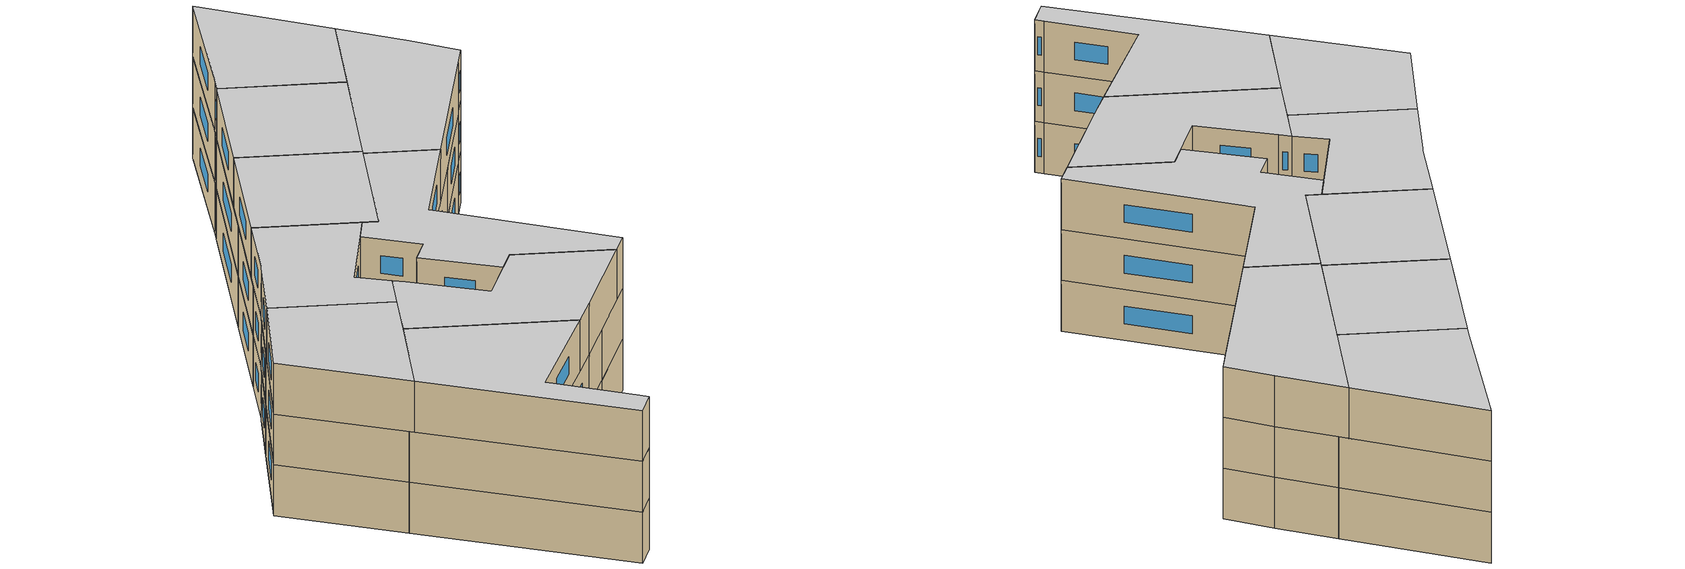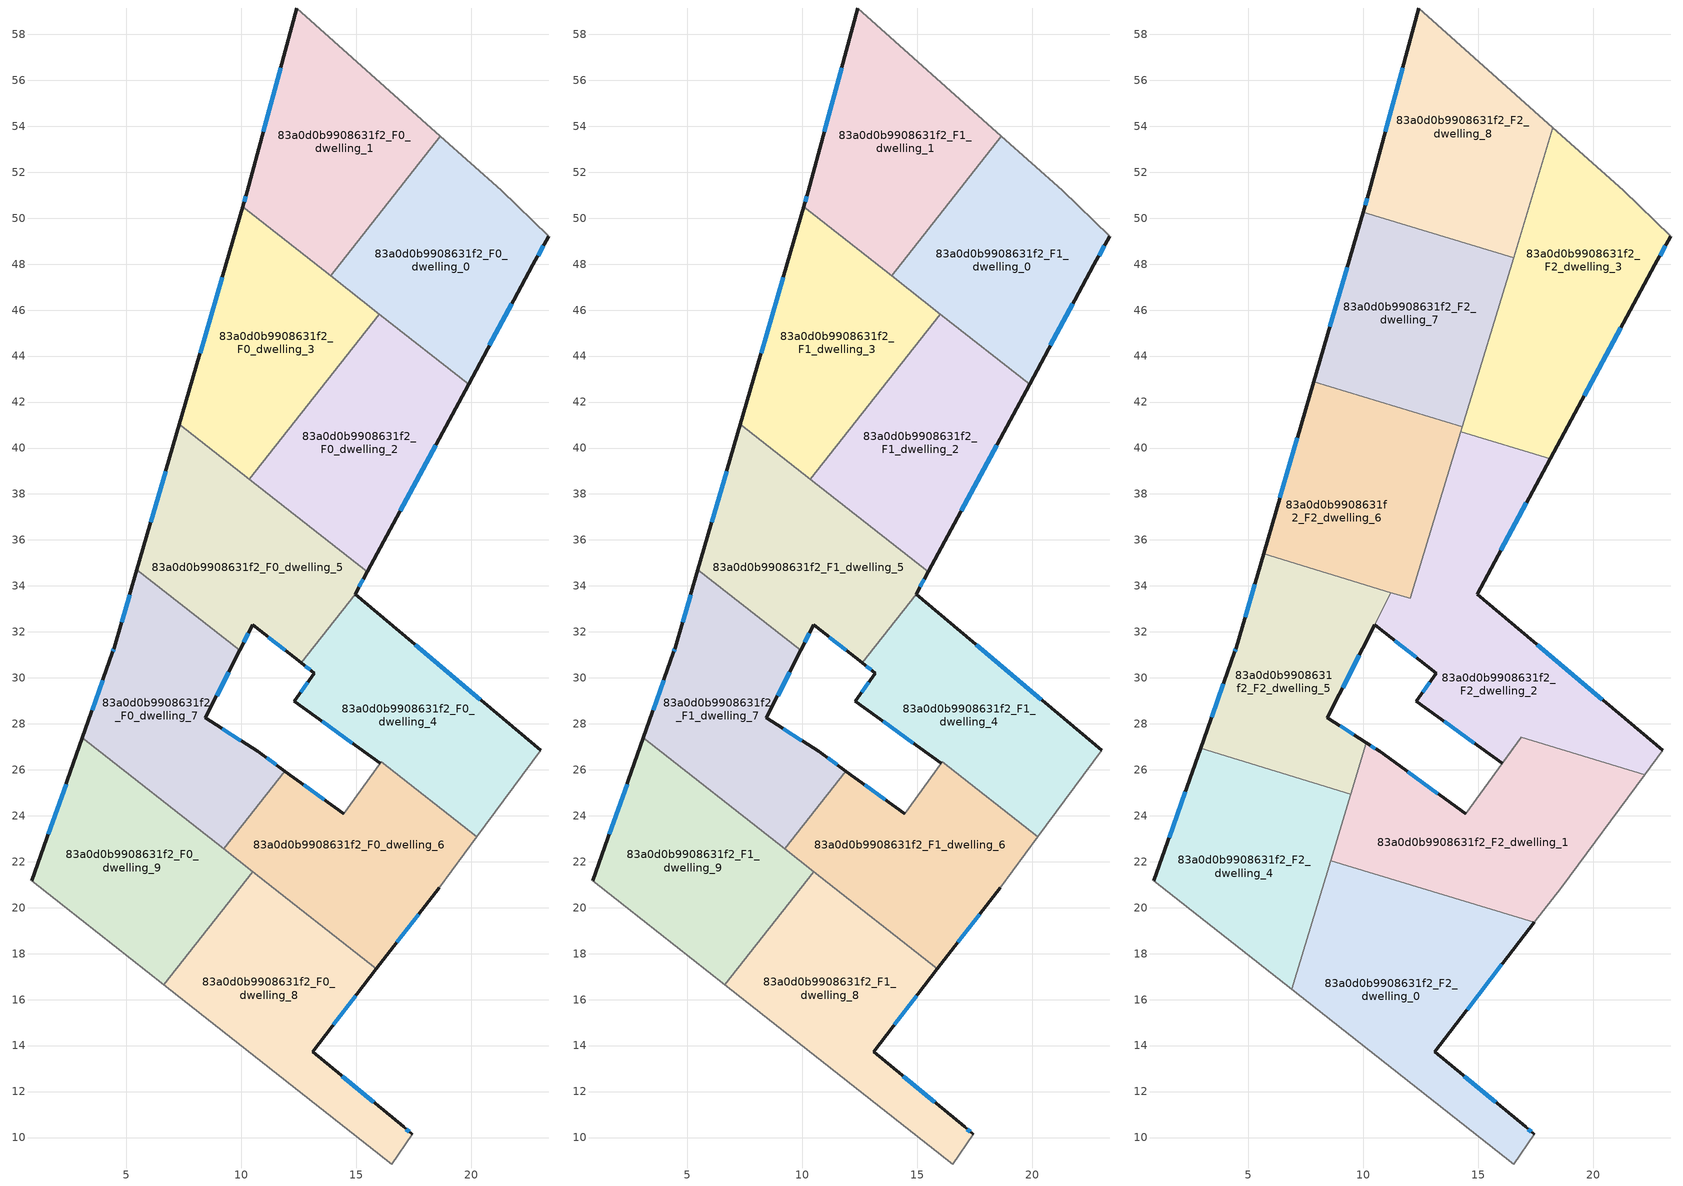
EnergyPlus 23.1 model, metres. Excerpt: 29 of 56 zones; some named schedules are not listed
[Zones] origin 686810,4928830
83a0d0b9908631f2_F0_dwelling_0
 floor ground (EU_floor_Construction): 21.3,51.21 23.37,49.22 22.69,47.97 19.89,42.78 13.89,47.49 18.67,53.56 z0
 wall outside (EU_wall_Construction): 19.89,42.78 22.69,47.97 23.37,49.22 z0:3
 wall to 83a0d0b9908631f2_F0_dwelling_1 (EU_wall_Construction): 18.67,53.56 13.89,47.49 z0:3
 wall adiabatic (EU_wall_Construction): 23.37,49.22 21.3,51.21 18.67,53.56 z0:3
 wall to 83a0d0b9908631f2_F0_dwelling_2 (EU_wall_Construction): 16.01,45.83 19.89,42.78 z0:3
 wall to 83a0d0b9908631f2_F0_dwelling_3 (EU_wall_Construction): 13.89,47.49 16.01,45.83 z0:3
 window (EU_Window_Construction): 22.91,48.37 23.15,48.81 / 20.8,44.47 21.78,46.28 z0.98:2.02
83a0d0b9908631f2_F0_dwelling_1
 floor ground (EU_floor_Construction): 18.67,53.56 13.89,47.49 10.07,50.5 10.26,51.17 12.42,59.14 z0
 wall outside (EU_wall_Construction): 12.42,59.14 10.26,51.17 10.07,50.5 z0:3
 wall adiabatic (EU_wall_Construction): 18.67,53.56 12.42,59.14 z0:3
 wall to 83a0d0b9908631f2_F0_dwelling_3 (EU_wall_Construction): 10.07,50.5 13.89,47.49 z0:3
 window (EU_Window_Construction): 10.2,50.95 10.13,50.72 / 11.72,56.55 10.96,53.76 z0.98:2.02
83a0d0b9908631f2_F0_dwelling_2
 floor ground (EU_floor_Construction): 19.89,42.78 15.47,34.62 10.36,38.64 16.01,45.83 z0
 wall outside (EU_wall_Construction): 15.47,34.62 19.89,42.78 z0:3
 wall to 83a0d0b9908631f2_F0_dwelling_3 (EU_wall_Construction): 16.01,45.83 10.36,38.64 z0:3
 wall to 83a0d0b9908631f2_F0_dwelling_5 (EU_wall_Construction): 10.36,38.64 15.47,34.62 z0:3
 window (EU_Window_Construction): 16.91,37.27 18.45,40.12 z0.98:2.02
83a0d0b9908631f2_F0_dwelling_3
 floor ground (EU_floor_Construction): 16.01,45.83 10.36,38.64 7.31,41.04 10.07,50.5 z0
 wall outside (EU_wall_Construction): 10.07,50.5 7.31,41.04 z0:3
 wall to 83a0d0b9908631f2_F0_dwelling_5 (EU_wall_Construction): 7.31,41.04 10.36,38.64 z0:3
 window (EU_Window_Construction): 9.17,47.42 8.2,44.12 z0.98:2.02
83a0d0b9908631f2_F0_dwelling_4
 floor ground (EU_floor_Construction): 23.03,26.85 20.25,23.08 16.09,26.35 16.04,26.28 12.3,28.99 13.18,30.21 12.6,30.66 14.95,33.65 z0
 wall outside (EU_wall_Construction): 12.6,30.66 13.18,30.21 12.3,28.99 16.04,26.28 / 23.03,26.85 14.95,33.65 z0:3
 wall to 83a0d0b9908631f2_F0_dwelling_5 (EU_wall_Construction): 14.95,33.65 12.6,30.66 z0:3
 wall adiabatic (EU_wall_Construction): 16.09,26.35 20.25,23.08 23.03,26.85 z0:3
 wall to 83a0d0b9908631f2_F0_dwelling_6 (EU_wall_Construction): 16.04,26.28 16.09,26.35 z0:3
 window (EU_Window_Construction): 12.89,29.81 12.59,29.38 / 12.79,30.51 12.99,30.36 / 20.4,29.06 17.58,31.43 / 13.52,28.1 14.82,27.16 z0.98:2.02
83a0d0b9908631f2_F0_dwelling_5
 floor ground (EU_floor_Construction): 15.47,34.62 14.95,33.65 12.6,30.66 10.49,32.3 9.93,31.19 5.46,34.71 7.31,41.04 z0
 wall outside (EU_wall_Construction): 7.31,41.04 5.46,34.71 / 14.95,33.65 15.47,34.62 / 9.93,31.19 10.49,32.3 12.6,30.66 z0:3
 wall to 83a0d0b9908631f2_F0_dwelling_7 (EU_wall_Construction): 5.46,34.71 9.93,31.19 z0:3
 window (EU_Window_Construction): 6.71,38.98 6.06,36.77 / 15.12,33.96 15.3,34.3 / 11.18,31.77 11.92,31.19 / 10.11,31.55 10.31,31.94 z0.98:2.02
83a0d0b9908631f2_F0_dwelling_6
 floor ground (EU_floor_Construction): 20.25,23.08 18.62,20.88 15.88,17.33 9.23,22.56 11.89,25.94 14.45,24.09 16.04,26.28 16.09,26.35 z0
 wall outside (EU_wall_Construction): 15.88,17.33 18.62,20.88 / 14.45,24.09 11.89,25.94 z0:3
 wall adiabatic (EU_wall_Construction): 18.62,20.88 20.25,23.08 16.09,26.34 / 16.04,26.28 14.45,24.09 z0:3
 wall to 83a0d0b9908631f2_F0_dwelling_7 (EU_wall_Construction): 11.89,25.94 9.23,22.56 z0:3
 wall to 83a0d0b9908631f2_F0_dwelling_8 (EU_wall_Construction): 10.5,21.57 15.88,17.33 z0:3
 wall to 83a0d0b9908631f2_F0_dwelling_9 (EU_wall_Construction): 9.23,22.56 10.5,21.57 z0:3
 window (EU_Window_Construction): 16.77,18.49 17.73,19.72 / 13.62,24.69 12.73,25.34 z0.98:2.02
83a0d0b9908631f2_F0_dwelling_7
 floor ground (EU_floor_Construction): 9.93,31.19 8.44,28.26 10.72,26.8 11.89,25.94 9.23,22.56 3.09,27.39 4.39,31.09 4.47,31.32 5.46,34.71 z0
 wall outside (EU_wall_Construction): 5.46,34.71 4.47,31.32 4.39,31.09 3.09,27.39 / 11.89,25.94 10.72,26.8 8.44,28.26 9.93,31.19 z0:3
 wall to 83a0d0b9908631f2_F0_dwelling_9 (EU_wall_Construction): 3.09,27.39 9.23,22.56 z0:3
 window (EU_Window_Construction): 5.14,33.61 4.79,32.42 / 8.92,29.21 9.44,30.24 / 9.98,27.27 9.18,27.78 / 11.51,26.22 11.1,26.52 / 3.97,29.89 3.51,28.6 / 4.44,31.24 4.42,31.16 z0.98:2.02
83a0d0b9908631f2_F0_dwelling_8
 floor ground (EU_floor_Construction): 15.88,17.33 13.1,13.74 17.06,10.46 17.44,10.14 16.55,8.85 6.63,16.65 10.5,21.57 z0
 wall outside (EU_wall_Construction): 17.44,10.14 17.06,10.46 13.1,13.74 15.88,17.33 z0:3
 wall adiabatic (EU_wall_Construction): 6.63,16.65 16.55,8.85 17.44,10.14 z0:3
 wall to 83a0d0b9908631f2_F0_dwelling_9 (EU_wall_Construction): 10.5,21.57 6.63,16.65 z0:3
 window (EU_Window_Construction): 14,14.91 14.98,16.16 / 15.77,11.52 14.39,12.67 / 17.32,10.24 17.18,10.35 z0.98:2.02
83a0d0b9908631f2_F0_dwelling_9
 floor ground (EU_floor_Construction): 10.5,21.57 6.63,16.65 0.89,21.17 3.09,27.39 z0
 wall outside (EU_wall_Construction): 3.09,27.39 0.89,21.17 z0:3
 wall adiabatic (EU_wall_Construction): 0.89,21.17 6.63,16.65 z0:3
 window (EU_Window_Construction): 2.37,25.37 1.6,23.19 z0.98:2.02
83a0d0b9908631f2_F1_dwelling_0
 floor to 83a0d0b9908631f2_F0_dwelling_0 (EU_floor_Construction): 21.3,51.21 23.37,49.22 22.69,47.97 19.89,42.78 13.89,47.49 18.67,53.56 z3
 wall outside (EU_wall_Construction): 19.89,42.78 22.69,47.97 23.37,49.22 z3:6
 wall to 83a0d0b9908631f2_F1_dwelling_1 (EU_wall_Construction): 18.67,53.56 13.89,47.49 z3:6
 wall adiabatic (EU_wall_Construction): 23.37,49.22 21.3,51.21 18.67,53.56 z3:6
 wall to 83a0d0b9908631f2_F1_dwelling_2 (EU_wall_Construction): 16.01,45.83 19.89,42.78 z3:6
 wall to 83a0d0b9908631f2_F1_dwelling_3 (EU_wall_Construction): 13.89,47.49 16.01,45.83 z3:6
 window (EU_Window_Construction): 22.91,48.37 23.15,48.81 / 20.8,44.47 21.78,46.28 z3.98:5.02
83a0d0b9908631f2_F1_dwelling_1
 floor to 83a0d0b9908631f2_F0_dwelling_1 (EU_floor_Construction): 18.67,53.56 13.89,47.49 10.07,50.5 10.26,51.17 12.42,59.14 z3
 wall outside (EU_wall_Construction): 12.42,59.14 10.26,51.17 10.07,50.5 z3:6
 wall adiabatic (EU_wall_Construction): 18.67,53.56 12.42,59.14 z3:6
 wall to 83a0d0b9908631f2_F1_dwelling_3 (EU_wall_Construction): 10.07,50.5 13.89,47.49 z3:6
 window (EU_Window_Construction): 10.2,50.95 10.13,50.72 / 11.72,56.55 10.96,53.76 z3.98:5.02
83a0d0b9908631f2_F1_dwelling_2
 floor to 83a0d0b9908631f2_F0_dwelling_2 (EU_floor_Construction): 19.89,42.78 15.47,34.62 10.36,38.64 16.01,45.83 z3
 wall outside (EU_wall_Construction): 15.47,34.62 19.89,42.78 z3:6
 wall to 83a0d0b9908631f2_F1_dwelling_3 (EU_wall_Construction): 16.01,45.83 10.36,38.64 z3:6
 wall to 83a0d0b9908631f2_F1_dwelling_5 (EU_wall_Construction): 10.36,38.64 15.47,34.62 z3:6
 window (EU_Window_Construction): 16.91,37.27 18.45,40.12 z3.98:5.02
83a0d0b9908631f2_F1_dwelling_3
 floor to 83a0d0b9908631f2_F0_dwelling_3 (EU_floor_Construction): 16.01,45.83 10.36,38.64 7.31,41.04 10.07,50.5 z3
 wall outside (EU_wall_Construction): 10.07,50.5 7.31,41.04 z3:6
 wall to 83a0d0b9908631f2_F1_dwelling_5 (EU_wall_Construction): 7.31,41.04 10.36,38.64 z3:6
 window (EU_Window_Construction): 9.17,47.42 8.2,44.12 z3.98:5.02
83a0d0b9908631f2_F1_dwelling_4
 floor to 83a0d0b9908631f2_F0_dwelling_4 (EU_floor_Construction): 23.03,26.85 20.25,23.08 16.09,26.35 16.04,26.28 12.3,28.99 13.18,30.21 12.6,30.66 14.95,33.65 z3
 wall outside (EU_wall_Construction): 12.6,30.66 13.18,30.21 12.3,28.99 16.04,26.28 / 23.03,26.85 14.95,33.65 z3:6
 wall to 83a0d0b9908631f2_F1_dwelling_5 (EU_wall_Construction): 14.95,33.65 12.6,30.66 z3:6
 wall adiabatic (EU_wall_Construction): 16.09,26.35 20.25,23.08 23.03,26.85 z3:6
 wall to 83a0d0b9908631f2_F1_dwelling_6 (EU_wall_Construction): 16.04,26.28 16.09,26.35 z3:6
 window (EU_Window_Construction): 12.89,29.81 12.59,29.38 / 12.79,30.51 12.99,30.36 / 20.4,29.06 17.58,31.43 / 13.52,28.1 14.82,27.16 z3.98:5.02
83a0d0b9908631f2_F1_dwelling_5
 floor to 83a0d0b9908631f2_F0_dwelling_5 (EU_floor_Construction): 15.47,34.62 14.95,33.65 12.6,30.66 10.49,32.3 9.93,31.19 5.46,34.71 7.31,41.04 z3
 wall outside (EU_wall_Construction): 7.31,41.04 5.46,34.71 / 14.95,33.65 15.47,34.62 / 9.93,31.19 10.49,32.3 12.6,30.66 z3:6
 wall to 83a0d0b9908631f2_F1_dwelling_7 (EU_wall_Construction): 5.46,34.71 9.93,31.19 z3:6
 window (EU_Window_Construction): 6.71,38.98 6.06,36.77 / 15.12,33.96 15.3,34.3 / 11.18,31.77 11.92,31.19 / 10.11,31.55 10.31,31.94 z3.98:5.02
83a0d0b9908631f2_F1_dwelling_6
 floor to 83a0d0b9908631f2_F0_dwelling_6 (EU_floor_Construction): 20.25,23.08 18.62,20.88 15.88,17.33 9.23,22.56 11.89,25.94 14.45,24.09 16.04,26.28 16.09,26.34 z3
 wall outside (EU_wall_Construction): 15.88,17.33 18.62,20.88 / 14.45,24.09 11.89,25.94 z3:6
 wall adiabatic (EU_wall_Construction): 18.62,20.88 20.25,23.08 16.09,26.34 / 16.04,26.28 14.45,24.09 z3:6
 wall to 83a0d0b9908631f2_F1_dwelling_7 (EU_wall_Construction): 11.89,25.94 9.23,22.56 z3:6
 wall to 83a0d0b9908631f2_F1_dwelling_8 (EU_wall_Construction): 10.5,21.57 15.88,17.33 z3:6
 wall to 83a0d0b9908631f2_F1_dwelling_9 (EU_wall_Construction): 9.23,22.56 10.5,21.57 z3:6
 window (EU_Window_Construction): 16.77,18.49 17.73,19.72 / 13.62,24.69 12.73,25.34 z3.98:5.02
83a0d0b9908631f2_F1_dwelling_7
 floor to 83a0d0b9908631f2_F0_dwelling_7 (EU_floor_Construction): 9.93,31.19 8.44,28.26 10.72,26.8 11.89,25.94 9.23,22.56 3.09,27.39 4.39,31.09 4.47,31.32 5.46,34.71 z3
 wall outside (EU_wall_Construction): 5.46,34.71 4.47,31.32 4.39,31.09 3.09,27.39 / 11.89,25.94 10.72,26.8 8.44,28.26 9.93,31.19 z3:6
 wall to 83a0d0b9908631f2_F1_dwelling_9 (EU_wall_Construction): 3.09,27.39 9.23,22.56 z3:6
 window (EU_Window_Construction): 5.14,33.61 4.79,32.42 / 8.92,29.21 9.44,30.24 / 9.98,27.27 9.18,27.78 / 11.51,26.22 11.1,26.52 / 3.97,29.89 3.51,28.6 / 4.44,31.24 4.42,31.16 z3.98:5.02
 ceiling adiabatic (EU_roof_Construction): 8.83,22.88 9.45,24.94 4.16,26.55 z6
83a0d0b9908631f2_F1_dwelling_8
 floor to 83a0d0b9908631f2_F0_dwelling_8 (EU_floor_Construction): 15.88,17.33 13.1,13.74 17.06,10.46 17.44,10.14 16.55,8.85 6.63,16.65 10.5,21.57 z3
 wall outside (EU_wall_Construction): 17.44,10.14 17.06,10.46 13.1,13.74 15.88,17.33 z3:6
 wall adiabatic (EU_wall_Construction): 6.63,16.65 16.55,8.85 17.44,10.14 z3:6
 wall to 83a0d0b9908631f2_F1_dwelling_9 (EU_wall_Construction): 10.5,21.57 6.63,16.65 z3:6
 window (EU_Window_Construction): 14,14.91 14.98,16.16 / 15.77,11.52 14.39,12.67 / 17.32,10.24 17.18,10.35 z3.98:5.02
83a0d0b9908631f2_F1_dwelling_9
 floor to 83a0d0b9908631f2_F0_dwelling_9 (EU_floor_Construction): 10.5,21.57 6.63,16.65 0.89,21.17 3.09,27.39 z3
 wall outside (EU_wall_Construction): 3.09,27.39 0.89,21.17 z3:6
 wall adiabatic (EU_wall_Construction): 0.89,21.17 6.63,16.65 z3:6
 window (EU_Window_Construction): 2.37,25.37 1.6,23.19 z3.98:5.02
83a0d0b9908631f2_F2_dwelling_0
 floor to 83a0d0b9908631f2_F1_dwelling_8 (EU_floor_Construction): 15.88,17.33 13.1,13.74 17.06,10.46 17.44,10.14 16.55,8.85 6.88,16.46 7.13,17.29 10.43,21.48 10.71,21.4 z6
 floor to 83a0d0b9908631f2_F1_dwelling_6 (EU_floor_Construction): 17.44,19.36 15.88,17.33 10.71,21.4 z6
 floor to 83a0d0b9908631f2_F1_dwelling_9 (EU_floor_Construction): 10.43,21.48 7.13,17.29 8.58,22.05 z6
 wall outside (EU_wall_Construction): 17.44,10.14 17.06,10.46 13.1,13.74 17.44,19.36 z6:9
 wall adiabatic (EU_wall_Construction): 6.88,16.46 16.55,8.85 17.44,10.14 z6:9
 wall to 83a0d0b9908631f2_F2_dwelling_1 (EU_wall_Construction): 17.44,19.36 8.57,22.05 z6:9
 wall to 83a0d0b9908631f2_F2_dwelling_4 (EU_wall_Construction): 8.57,22.05 6.88,16.46 z6:9
 window (EU_Window_Construction): 14.51,15.56 16.03,17.53 / 15.77,11.52 14.39,12.67 / 17.32,10.24 17.18,10.35 z6.98:8.02
 ceiling to 83a0d0b9908631f2_F3_dwelling_0 (EU_floor_Construction): 16.55,8.85 17.44,10.14 17.06,10.46 13.1,13.74 17.44,19.36 8.57,22.05 6.88,16.46 z9
83a0d0b9908631f2_F2_dwelling_1
 floor to 83a0d0b9908631f2_F1_dwelling_6 (EU_floor_Construction): 20.25,23.08 18.62,20.88 17.44,19.36 10.71,21.4 9.23,22.56 11.89,25.94 14.45,24.09 16.04,26.28 16.09,26.34 z6
 floor to 83a0d0b9908631f2_F1_dwelling_8 (EU_floor_Construction): 10.71,21.4 10.43,21.48 10.5,21.57 z6
 floor to 83a0d0b9908631f2_F1_dwelling_4 (EU_floor_Construction): 22.24,25.78 20.25,23.08 16.09,26.35 16.86,27.41 z6
 floor to 83a0d0b9908631f2_F1_dwelling_7 (EU_floor_Construction): 11.89,25.94 9.23,22.56 8.83,22.88 10.13,27.17 10.72,26.8 z6
 floor to 83a0d0b9908631f2_F1_dwelling_9 (EU_floor_Construction): 10.5,21.57 10.43,21.48 8.58,22.05 8.83,22.88 z6
 wall outside (EU_wall_Construction): 14.45,24.09 10.72,26.8 10.13,27.17 z6:9
 wall adiabatic (EU_wall_Construction): 16.86,27.41 14.45,24.09 / 17.44,19.36 18.62,20.88 22.24,25.78 16.87,27.41 z6:9
 wall to 83a0d0b9908631f2_F2_dwelling_5 (EU_wall_Construction): 10.13,27.17 9.45,24.94 z6:9
 wall to 83a0d0b9908631f2_F2_dwelling_4 (EU_wall_Construction): 9.45,24.94 8.58,22.05 z6:9
 window (EU_Window_Construction): 13.24,24.97 11.93,25.91 / 10.53,26.92 10.32,27.05 z6.98:8.02
 ceiling to 83a0d0b9908631f2_F3_dwelling_1 (EU_floor_Construction): 18.62,20.88 22.24,25.78 16.87,27.41 14.45,24.09 10.72,26.8 10.13,27.17 8.57,22.05 17.44,19.36 z9
83a0d0b9908631f2_F2_dwelling_2
 floor to 83a0d0b9908631f2_F1_dwelling_2 (EU_floor_Construction): 18.13,39.53 15.47,34.62 12.99,36.57 14.24,40.71 z6
 floor to 83a0d0b9908631f2_F1_dwelling_4 (EU_floor_Construction): 23.03,26.85 22.24,25.78 16.86,27.41 16.04,26.28 12.3,28.99 13.18,30.21 12.6,30.66 14.95,33.65 z6
 floor to 83a0d0b9908631f2_F1_dwelling_5 (EU_floor_Construction): 15.47,34.62 14.95,33.65 12.6,30.66 10.49,32.3 11.2,33.71 12.04,33.46 12.99,36.57 z6
 wall outside (EU_wall_Construction): 23.03,26.85 14.95,33.65 18.13,39.53 / 10.49,32.3 13.18,30.21 12.3,28.99 16.04,26.28 z6:9
 wall to 83a0d0b9908631f2_F2_dwelling_3 (EU_wall_Construction): 18.13,39.53 14.24,40.71 z6:9
 wall adiabatic (EU_wall_Construction): 16.04,26.28 16.86,27.41 22.24,25.78 23.03,26.85 z6:9
 wall to 83a0d0b9908631f2_F2_dwelling_6 (EU_wall_Construction): 14.24,40.71 12.04,33.46 11.2,33.71 z6:9
 wall to 83a0d0b9908631f2_F2_dwelling_5 (EU_wall_Construction): 11.2,33.71 10.49,32.3 z6:9
 window (EU_Window_Construction): 15.98,35.56 17.1,37.62 / 20.4,29.06 17.58,31.43 / 13.52,28.1 14.82,27.16 / 12.89,29.81 12.59,29.38 / 11.37,31.62 12.31,30.89 z6.98:8.02
 ceiling to 83a0d0b9908631f2_F3_dwelling_2 (EU_floor_Construction): 22.24,25.78 23.03,26.85 14.95,33.65 18.13,39.53 14.24,40.71 12.04,33.46 11.2,33.71 10.49,32.3 13.18,30.21 12.3,28.99 16.04,26.28 16.86,27.41 z9
83a0d0b9908631f2_F2_dwelling_3
 floor to 83a0d0b9908631f2_F1_dwelling_0 (EU_floor_Construction): 21.3,51.21 23.37,49.22 22.69,47.97 19.89,42.78 15.84,45.96 17.81,52.47 18.67,53.56 z6
 floor to 83a0d0b9908631f2_F1_dwelling_2 (EU_floor_Construction): 19.89,42.78 18.13,39.53 14.24,40.71 15.66,45.38 16.01,45.83 z6
 floor to 83a0d0b9908631f2_F1_dwelling_1 (EU_floor_Construction): 18.67,53.56 17.81,52.47 18.25,53.93 z6
 floor to 83a0d0b9908631f2_F1_dwelling_3 (EU_floor_Construction): 16.01,45.83 15.66,45.38 15.84,45.96 z6
 wall outside (EU_wall_Construction): 18.13,39.53 22.69,47.97 23.37,49.22 z6:9
 wall adiabatic (EU_wall_Construction): 23.37,49.22 21.3,51.21 18.25,53.93 z6:9
 wall to 83a0d0b9908631f2_F2_dwelling_7 (EU_wall_Construction): 16.54,48.28 14.3,40.92 z6:9
 wall to 83a0d0b9908631f2_F2_dwelling_8 (EU_wall_Construction): 18.25,53.93 16.54,48.28 z6:9
 wall to 83a0d0b9908631f2_F2_dwelling_6 (EU_wall_Construction): 14.3,40.91 14.24,40.71 z6:9
 window (EU_Window_Construction): 22.91,48.37 23.15,48.81 / 19.61,42.27 21.21,45.22 z6.98:8.02
 ceiling to 83a0d0b9908631f2_F3_dwelling_3 (EU_floor_Construction): 18.13,39.53 22.69,47.97 23.37,49.22 21.3,51.21 18.25,53.93 14.24,40.71 z9
83a0d0b9908631f2_F2_dwelling_4
 floor to 83a0d0b9908631f2_F1_dwelling_9 (EU_floor_Construction): 8.83,22.88 7.13,17.29 6.63,16.65 0.89,21.17 2.92,26.93 4.16,26.55 z6
 floor to 83a0d0b9908631f2_F1_dwelling_8 (EU_floor_Construction): 7.13,17.29 6.88,16.46 6.63,16.65 z6
 floor adiabatic (EU_floor_Construction): 9.45,24.94 8.83,22.88 4.16,26.55 z6
 wall outside (EU_wall_Construction): 2.92,26.93 0.89,21.17 z6:9
 wall adiabatic (EU_wall_Construction): 0.89,21.17 6.88,16.46 z6:9
 wall to 83a0d0b9908631f2_F2_dwelling_5 (EU_wall_Construction): 9.45,24.94 2.92,26.93 z6:9
 window (EU_Window_Construction): 2.26,25.05 1.55,23.04 z6.98:8.02
 ceiling to 83a0d0b9908631f2_F3_dwelling_4 (EU_floor_Construction): 6.88,16.46 9.45,24.94 2.92,26.93 0.89,21.17 z9
83a0d0b9908631f2_F2_dwelling_5
 floor to 83a0d0b9908631f2_F1_dwelling_7 (EU_floor_Construction): 9.93,31.19 8.44,28.26 10.13,27.17 9.45,24.94 4.16,26.55 3.09,27.39 4.39,31.09 4.47,31.32 5.46,34.71 z6
 floor to 83a0d0b9908631f2_F1_dwelling_5 (EU_floor_Construction): 11.2,33.71 10.49,32.3 9.93,31.19 5.46,34.71 5.66,35.39 z6
 floor to 83a0d0b9908631f2_F1_dwelling_9 (EU_floor_Construction): 4.16,26.55 2.92,26.93 3.09,27.39 z6
 wall outside (EU_wall_Construction): 10.13,27.17 8.44,28.26 10.49,32.3 / 5.66,35.39 4.47,31.32 4.39,31.09 2.92,26.93 z6:9
 wall to 83a0d0b9908631f2_F2_dwelling_6 (EU_wall_Construction): 11.2,33.71 5.66,35.39 z6:9
 window (EU_Window_Construction): 9.11,29.57 9.82,30.99 / 9.58,27.53 8.99,27.91 / 3.91,29.73 3.4,28.28 / 4.44,31.24 4.42,31.16 / 5.27,34.07 4.86,32.64 z6.98:8.02
 ceiling to 83a0d0b9908631f2_F3_dwelling_5 (EU_floor_Construction): 9.45,24.94 10.13,27.17 8.44,28.26 10.49,32.3 11.2,33.71 5.66,35.39 4.47,31.32 4.39,31.09 2.92,26.93 z9
83a0d0b9908631f2_F2_dwelling_6
 floor to 83a0d0b9908631f2_F1_dwelling_5 (EU_floor_Construction): 12.99,36.57 12.04,33.46 5.66,35.39 7.31,41.04 z6
 floor to 83a0d0b9908631f2_F1_dwelling_3 (EU_floor_Construction): 12.56,41.44 10.36,38.64 7.31,41.04 7.84,42.88 z6
 floor to 83a0d0b9908631f2_F1_dwelling_2 (EU_floor_Construction): 14.3,40.92 12.99,36.57 10.36,38.64 12.56,41.44 z6
 wall outside (EU_wall_Construction): 7.84,42.88 5.66,35.39 z6:9
 wall to 83a0d0b9908631f2_F2_dwelling_7 (EU_wall_Construction): 14.3,40.92 7.84,42.88 z6:9
 window (EU_Window_Construction): 7.13,40.44 6.37,37.83 z6.98:8.02
 ceiling to 83a0d0b9908631f2_F3_dwelling_6 (EU_floor_Construction): 12.04,33.46 14.3,40.92 7.84,42.88 5.66,35.39 z9
83a0d0b9908631f2_F2_dwelling_7
 floor to 83a0d0b9908631f2_F1_dwelling_3 (EU_floor_Construction): 15.84,45.96 15.66,45.38 12.56,41.44 7.84,42.88 10,50.27 10.59,50.09 z6
 floor to 83a0d0b9908631f2_F1_dwelling_0 (EU_floor_Construction): 16.54,48.28 15.84,45.96 13.89,47.49 14.91,48.78 z6
 floor to 83a0d0b9908631f2_F1_dwelling_1 (EU_floor_Construction): 14.91,48.78 13.89,47.49 10.59,50.09 z6
 floor to 83a0d0b9908631f2_F1_dwelling_2 (EU_floor_Construction): 15.66,45.38 14.3,40.92 12.56,41.44 z6
 wall outside (EU_wall_Construction): 10,50.27 7.84,42.88 z6:9
 wall to 83a0d0b9908631f2_F2_dwelling_8 (EU_wall_Construction): 16.54,48.28 10,50.27 z6:9
 window (EU_Window_Construction): 9.3,47.86 8.54,45.28 z6.98:8.02
 ceiling to 83a0d0b9908631f2_F3_dwelling_7 (EU_floor_Construction): 14.3,40.92 16.54,48.28 10,50.27 7.84,42.88 z9
83a0d0b9908631f2_F2_dwelling_8
 floor to 83a0d0b9908631f2_F1_dwelling_1 (EU_floor_Construction): 18.25,53.93 17.81,52.47 14.91,48.78 10.59,50.09 10.07,50.5 10.26,51.17 12.42,59.14 z6
 floor to 83a0d0b9908631f2_F1_dwelling_0 (EU_floor_Construction): 17.81,52.47 16.54,48.28 14.91,48.78 z6
 floor to 83a0d0b9908631f2_F1_dwelling_3 (EU_floor_Construction): 10.59,50.09 10,50.27 10.07,50.5 z6
 wall outside (EU_wall_Construction): 12.42,59.14 10.26,51.17 10,50.27 z6:9
 wall adiabatic (EU_wall_Construction): 18.25,53.93 12.42,59.14 z6:9
 window (EU_Window_Construction): 10.17,50.87 10.08,50.56 / 11.72,56.55 10.96,53.76 z6.98:8.02
 ceiling to 83a0d0b9908631f2_F3_dwelling_8 (EU_floor_Construction): 16.54,48.28 18.25,53.93 12.42,59.14 10.26,51.17 10,50.27 z9
[Building]
EU S2 Campaign: North Axis=0; Terrain=City; Solar Distribution=FullExterior
[Site:Location]
Bologna: Latitude=44.5; Longitude=11.25; Time Zone=1; Elevation=37
[SizingPeriod:WeatherFileDays]
AnnualSizingPeriod: Begin Month=1; Begin Day of Month=1; End Month=12; End Day of Month=31; Day of Week for Start Day=Monday; Use Weather File Daylight Saving Period=No; Use Weather File Rain and Snow Indicators=No
[MATERIAL]
EU_InternalMass_Material: Roughness=MediumRough; Thickness=0.1; Conductivity=1; Density=1800; Specific Heat=900; Thermal Absorptance=0.9; Solar Absorptance=0.7; Visible Absorptance=0.7
[MATERIAL:NOMASS] Roughness=MediumRough; Thermal Absorptance=0.9; Solar Absorptance=0.7; Visible Absorptance=0.7
Name | Thermal Resistance
EU_wall_NoMass | 0.905828
EU_roof_NoMass | 0.37593
EU_floor_NoMass | 0.67114
[WINDOWMATERIAL:SIMPLEGLAZINGSYSTEM]
EU_Window_SimpleGlazing: UFactor=4.52486; Solar Heat Gain Coefficient=0.85; Visible Transmittance=0.85
[CONSTRUCTION]
EU_wall_Construction: EU_wall_NoMass
EU_roof_Construction: EU_roof_NoMass
EU_floor_Construction: EU_floor_NoMass
EU_Window_Construction: EU_Window_SimpleGlazing
EU_InternalMass_Construction: EU_InternalMass_Material
[ZONE] Type=1; Multiplier=1; Ceiling Height=autocalculate; Floor Area=autocalculate; Part of Total Floor Area=Yes
Name | Volume
83a0d0b9908631f2_F0_dwelling_0; 83a0d0b9908631f2_F1_dwelling_0 | 156.935
83a0d0b9908631f2_F2_dwelling_0 | 196.176
83a0d0b9908631f2_F0_dwelling_1; 83a0d0b9908631f2_F1_dwelling_1 | 156.94
83a0d0b9908631f2_F2_dwelling_1 | 187.572
83a0d0b9908631f2_F0_dwelling_2; 83a0d0b9908631f2_F1_dwelling_2 | 156.956
83a0d0b9908631f2_F2_dwelling_2 | 210.181
83a0d0b9908631f2_F0_dwelling_3; 83a0d0b9908631f2_F1_dwelling_3 | 156.921
83a0d0b9908631f2_F2_dwelling_3 | 196.166
83a0d0b9908631f2_F0_dwelling_4; 83a0d0b9908631f2_F1_dwelling_4 | 154.452
83a0d0b9908631f2_F2_dwelling_4 | 156.938
83a0d0b9908631f2_F0_dwelling_5; 83a0d0b9908631f2_F1_dwelling_5 | 161.848
83a0d0b9908631f2_F2_dwelling_5 | 151.481
83a0d0b9908631f2_F0_dwelling_6 | 155.588
83a0d0b9908631f2_F1_dwelling_6 | 155.589
83a0d0b9908631f2_F2_dwelling_6 | 156.951
83a0d0b9908631f2_F0_dwelling_7; 83a0d0b9908631f2_F1_dwelling_7 | 155.82
83a0d0b9908631f2_F2_dwelling_7 | 156.939
83a0d0b9908631f2_F0_dwelling_8; 83a0d0b9908631f2_F1_dwelling_8 | 156.934
83a0d0b9908631f2_F2_dwelling_8 | 156.92
83a0d0b9908631f2_F0_dwelling_9; 83a0d0b9908631f2_F1_dwelling_9 | 156.926
[INTERNALMASS] Construction=EU_InternalMass_Construction
Name | Zone or ZoneList | Surface Area
83a0d0b9908631f2_F0_dwelling_0_EU_InternalMass | 83a0d0b9908631f2_F0_dwelling_0 | 52.3116
83a0d0b9908631f2_F0_dwelling_1_EU_InternalMass | 83a0d0b9908631f2_F0_dwelling_1 | 52.3134
83a0d0b9908631f2_F0_dwelling_2_EU_InternalMass | 83a0d0b9908631f2_F0_dwelling_2 | 52.3185
83a0d0b9908631f2_F0_dwelling_3_EU_InternalMass | 83a0d0b9908631f2_F0_dwelling_3 | 52.3073
83a0d0b9908631f2_F0_dwelling_4_EU_InternalMass | 83a0d0b9908631f2_F0_dwelling_4 | 51.4833
83a0d0b9908631f2_F0_dwelling_5_EU_InternalMass | 83a0d0b9908631f2_F0_dwelling_5 | 53.95
83a0d0b9908631f2_F0_dwelling_6_EU_InternalMass | 83a0d0b9908631f2_F0_dwelling_6 | 51.8635
83a0d0b9908631f2_F0_dwelling_7_EU_InternalMass | 83a0d0b9908631f2_F0_dwelling_7 | 51.9395
83a0d0b9908631f2_F0_dwelling_8_EU_InternalMass | 83a0d0b9908631f2_F0_dwelling_8 | 52.3106
83a0d0b9908631f2_F0_dwelling_9_EU_InternalMass | 83a0d0b9908631f2_F0_dwelling_9 | 52.3086
83a0d0b9908631f2_F1_dwelling_0_EU_InternalMass | 83a0d0b9908631f2_F1_dwelling_0 | 52.3116
83a0d0b9908631f2_F1_dwelling_1_EU_InternalMass | 83a0d0b9908631f2_F1_dwelling_1 | 52.3134
83a0d0b9908631f2_F1_dwelling_2_EU_InternalMass | 83a0d0b9908631f2_F1_dwelling_2 | 52.3185
83a0d0b9908631f2_F1_dwelling_3_EU_InternalMass | 83a0d0b9908631f2_F1_dwelling_3 | 52.3073
83a0d0b9908631f2_F1_dwelling_4_EU_InternalMass | 83a0d0b9908631f2_F1_dwelling_4 | 51.4833
83a0d0b9908631f2_F1_dwelling_5_EU_InternalMass | 83a0d0b9908631f2_F1_dwelling_5 | 53.95
83a0d0b9908631f2_F1_dwelling_6_EU_InternalMass | 83a0d0b9908631f2_F1_dwelling_6 | 51.8635
83a0d0b9908631f2_F1_dwelling_7_EU_InternalMass | 83a0d0b9908631f2_F1_dwelling_7 | 51.9395
83a0d0b9908631f2_F1_dwelling_8_EU_InternalMass | 83a0d0b9908631f2_F1_dwelling_8 | 52.3106
83a0d0b9908631f2_F1_dwelling_9_EU_InternalMass | 83a0d0b9908631f2_F1_dwelling_9 | 52.3086
83a0d0b9908631f2_F2_dwelling_0_EU_InternalMass | 83a0d0b9908631f2_F2_dwelling_0 | 65.3918
83a0d0b9908631f2_F2_dwelling_1_EU_InternalMass | 83a0d0b9908631f2_F2_dwelling_1 | 62.5246
83a0d0b9908631f2_F2_dwelling_2_EU_InternalMass | 83a0d0b9908631f2_F2_dwelling_2 | 70.0597
83a0d0b9908631f2_F2_dwelling_3_EU_InternalMass | 83a0d0b9908631f2_F2_dwelling_3 | 65.3892
83a0d0b9908631f2_F2_dwelling_4_EU_InternalMass | 83a0d0b9908631f2_F2_dwelling_4 | 52.313
83a0d0b9908631f2_F2_dwelling_5_EU_InternalMass | 83a0d0b9908631f2_F2_dwelling_5 | 50.4982
83a0d0b9908631f2_F2_dwelling_6_EU_InternalMass | 83a0d0b9908631f2_F2_dwelling_6 | 52.3166
83a0d0b9908631f2_F2_dwelling_7_EU_InternalMass | 83a0d0b9908631f2_F2_dwelling_7 | 52.3132
83a0d0b9908631f2_F2_dwelling_8_EU_InternalMass | 83a0d0b9908631f2_F2_dwelling_8 | 52.3067
[OTHEREQUIPMENT] Fuel Type=Electricity; Design Level Calculation Method=Watts/Area; Power per Zone Floor Area=1; Fraction Latent=0; Fraction Radiant=0; Fraction Lost=0; Carbon Dioxide Generation Rate=0; EndUse Subcategory=EU_Step8_InternalGains
Name | Zone or ZoneList or Space or SpaceList | Schedule
EU_Step8_InternalGain_83a0d0b9908631f2_F0_dwelling_0_f000 | 83a0d0b9908631f2_F0_dwelling_0 | EU_Step8_GainSchedule_83a0d0b9908631f2_F0_dwelling_0_f000
EU_Step8_InternalGain_83a0d0b9908631f2_F0_dwelling_1_f000 | 83a0d0b9908631f2_F0_dwelling_1 | EU_Step8_GainSchedule_83a0d0b9908631f2_F0_dwelling_1_f000
EU_Step8_InternalGain_83a0d0b9908631f2_F0_dwelling_2_f000 | 83a0d0b9908631f2_F0_dwelling_2 | EU_Step8_GainSchedule_83a0d0b9908631f2_F0_dwelling_2_f000
EU_Step8_InternalGain_83a0d0b9908631f2_F0_dwelling_3_f000 | 83a0d0b9908631f2_F0_dwelling_3 | EU_Step8_GainSchedule_83a0d0b9908631f2_F0_dwelling_3_f000
EU_Step8_InternalGain_83a0d0b9908631f2_F0_dwelling_4_f000 | 83a0d0b9908631f2_F0_dwelling_4 | EU_Step8_GainSchedule_83a0d0b9908631f2_F0_dwelling_4_f000
EU_Step8_InternalGain_83a0d0b9908631f2_F0_dwelling_5_f000 | 83a0d0b9908631f2_F0_dwelling_5 | EU_Step8_GainSchedule_83a0d0b9908631f2_F0_dwelling_5_f000
EU_Step8_InternalGain_83a0d0b9908631f2_F0_dwelling_6_f000 | 83a0d0b9908631f2_F0_dwelling_6 | EU_Step8_GainSchedule_83a0d0b9908631f2_F0_dwelling_6_f000
EU_Step8_InternalGain_83a0d0b9908631f2_F0_dwelling_7_f000 | 83a0d0b9908631f2_F0_dwelling_7 | EU_Step8_GainSchedule_83a0d0b9908631f2_F0_dwelling_7_f000
EU_Step8_InternalGain_83a0d0b9908631f2_F0_dwelling_8_f000 | 83a0d0b9908631f2_F0_dwelling_8 | EU_Step8_GainSchedule_83a0d0b9908631f2_F0_dwelling_8_f000
EU_Step8_InternalGain_83a0d0b9908631f2_F0_dwelling_9_f000 | 83a0d0b9908631f2_F0_dwelling_9 | EU_Step8_GainSchedule_83a0d0b9908631f2_F0_dwelling_9_f000
EU_Step8_InternalGain_83a0d0b9908631f2_F1_dwelling_0_f000 | 83a0d0b9908631f2_F1_dwelling_0 | EU_Step8_GainSchedule_83a0d0b9908631f2_F1_dwelling_0_f000
EU_Step8_InternalGain_83a0d0b9908631f2_F1_dwelling_1_f000 | 83a0d0b9908631f2_F1_dwelling_1 | EU_Step8_GainSchedule_83a0d0b9908631f2_F1_dwelling_1_f000
EU_Step8_InternalGain_83a0d0b9908631f2_F1_dwelling_2_f000 | 83a0d0b9908631f2_F1_dwelling_2 | EU_Step8_GainSchedule_83a0d0b9908631f2_F1_dwelling_2_f000
EU_Step8_InternalGain_83a0d0b9908631f2_F1_dwelling_3_f000 | 83a0d0b9908631f2_F1_dwelling_3 | EU_Step8_GainSchedule_83a0d0b9908631f2_F1_dwelling_3_f000
EU_Step8_InternalGain_83a0d0b9908631f2_F1_dwelling_4_f000 | 83a0d0b9908631f2_F1_dwelling_4 | EU_Step8_GainSchedule_83a0d0b9908631f2_F1_dwelling_4_f000
EU_Step8_InternalGain_83a0d0b9908631f2_F1_dwelling_5_f000 | 83a0d0b9908631f2_F1_dwelling_5 | EU_Step8_GainSchedule_83a0d0b9908631f2_F1_dwelling_5_f000
EU_Step8_InternalGain_83a0d0b9908631f2_F1_dwelling_6_f000 | 83a0d0b9908631f2_F1_dwelling_6 | EU_Step8_GainSchedule_83a0d0b9908631f2_F1_dwelling_6_f000
EU_Step8_InternalGain_83a0d0b9908631f2_F1_dwelling_7_f000 | 83a0d0b9908631f2_F1_dwelling_7 | EU_Step8_GainSchedule_83a0d0b9908631f2_F1_dwelling_7_f000
EU_Step8_InternalGain_83a0d0b9908631f2_F1_dwelling_8_f000 | 83a0d0b9908631f2_F1_dwelling_8 | EU_Step8_GainSchedule_83a0d0b9908631f2_F1_dwelling_8_f000
EU_Step8_InternalGain_83a0d0b9908631f2_F1_dwelling_9_f000 | 83a0d0b9908631f2_F1_dwelling_9 | EU_Step8_GainSchedule_83a0d0b9908631f2_F1_dwelling_9_f000
EU_Step8_InternalGain_83a0d0b9908631f2_F2_dwelling_0_f000 | 83a0d0b9908631f2_F2_dwelling_0 | EU_Step8_GainSchedule_83a0d0b9908631f2_F2_dwelling_0_f000
EU_Step8_InternalGain_83a0d0b9908631f2_F2_dwelling_1_f000 | 83a0d0b9908631f2_F2_dwelling_1 | EU_Step8_GainSchedule_83a0d0b9908631f2_F2_dwelling_1_f000
EU_Step8_InternalGain_83a0d0b9908631f2_F2_dwelling_2_f000 | 83a0d0b9908631f2_F2_dwelling_2 | EU_Step8_GainSchedule_83a0d0b9908631f2_F2_dwelling_2_f000
EU_Step8_InternalGain_83a0d0b9908631f2_F2_dwelling_3_f000 | 83a0d0b9908631f2_F2_dwelling_3 | EU_Step8_GainSchedule_83a0d0b9908631f2_F2_dwelling_3_f000
EU_Step8_InternalGain_83a0d0b9908631f2_F2_dwelling_4_f000 | 83a0d0b9908631f2_F2_dwelling_4 | EU_Step8_GainSchedule_83a0d0b9908631f2_F2_dwelling_4_f000
EU_Step8_InternalGain_83a0d0b9908631f2_F2_dwelling_5_f000 | 83a0d0b9908631f2_F2_dwelling_5 | EU_Step8_GainSchedule_83a0d0b9908631f2_F2_dwelling_5_f000
EU_Step8_InternalGain_83a0d0b9908631f2_F2_dwelling_6_f000 | 83a0d0b9908631f2_F2_dwelling_6 | EU_Step8_GainSchedule_83a0d0b9908631f2_F2_dwelling_6_f000
EU_Step8_InternalGain_83a0d0b9908631f2_F2_dwelling_7_f000 | 83a0d0b9908631f2_F2_dwelling_7 | EU_Step8_GainSchedule_83a0d0b9908631f2_F2_dwelling_7_f000
EU_Step8_InternalGain_83a0d0b9908631f2_F2_dwelling_8_f000 | 83a0d0b9908631f2_F2_dwelling_8 | EU_Step8_GainSchedule_83a0d0b9908631f2_F2_dwelling_8_f000
[ZONEVENTILATION:DESIGNFLOWRATE] Schedule=EU_AlwaysOn; Design Flow Rate Calculation Method=AirChanges/Hour; Air Changes per Hour=0.73129; Ventilation Type=Natural; Fan Pressure Rise=0; Fan Total Efficiency=1; Constant Term Coefficient=1; Temperature Term Coefficient=0; Velocity Term Coefficient=0; Velocity Squared Term Coefficient=0; Minimum Indoor Temperature=-100; Maximum Indoor Temperature=100; Delta Temperature=-100; Minimum Outdoor Temperature=-100; Maximum Outdoor Temperature=100; Maximum Wind Speed=40
Name | Zone or ZoneList or Space or SpaceList
EU_ConstantAir_83a0d0b9908631f2_F0_dwelling_0 | 83a0d0b9908631f2_F0_dwelling_0
EU_ConstantAir_83a0d0b9908631f2_F0_dwelling_1 | 83a0d0b9908631f2_F0_dwelling_1
EU_ConstantAir_83a0d0b9908631f2_F0_dwelling_2 | 83a0d0b9908631f2_F0_dwelling_2
EU_ConstantAir_83a0d0b9908631f2_F0_dwelling_3 | 83a0d0b9908631f2_F0_dwelling_3
EU_ConstantAir_83a0d0b9908631f2_F0_dwelling_4 | 83a0d0b9908631f2_F0_dwelling_4
EU_ConstantAir_83a0d0b9908631f2_F0_dwelling_5 | 83a0d0b9908631f2_F0_dwelling_5
EU_ConstantAir_83a0d0b9908631f2_F0_dwelling_6 | 83a0d0b9908631f2_F0_dwelling_6
EU_ConstantAir_83a0d0b9908631f2_F0_dwelling_7 | 83a0d0b9908631f2_F0_dwelling_7
EU_ConstantAir_83a0d0b9908631f2_F0_dwelling_8 | 83a0d0b9908631f2_F0_dwelling_8
EU_ConstantAir_83a0d0b9908631f2_F0_dwelling_9 | 83a0d0b9908631f2_F0_dwelling_9
EU_ConstantAir_83a0d0b9908631f2_F1_dwelling_0 | 83a0d0b9908631f2_F1_dwelling_0
EU_ConstantAir_83a0d0b9908631f2_F1_dwelling_1 | 83a0d0b9908631f2_F1_dwelling_1
EU_ConstantAir_83a0d0b9908631f2_F1_dwelling_2 | 83a0d0b9908631f2_F1_dwelling_2
EU_ConstantAir_83a0d0b9908631f2_F1_dwelling_3 | 83a0d0b9908631f2_F1_dwelling_3
EU_ConstantAir_83a0d0b9908631f2_F1_dwelling_4 | 83a0d0b9908631f2_F1_dwelling_4
EU_ConstantAir_83a0d0b9908631f2_F1_dwelling_5 | 83a0d0b9908631f2_F1_dwelling_5
EU_ConstantAir_83a0d0b9908631f2_F1_dwelling_6 | 83a0d0b9908631f2_F1_dwelling_6
EU_ConstantAir_83a0d0b9908631f2_F1_dwelling_7 | 83a0d0b9908631f2_F1_dwelling_7
EU_ConstantAir_83a0d0b9908631f2_F1_dwelling_8 | 83a0d0b9908631f2_F1_dwelling_8
EU_ConstantAir_83a0d0b9908631f2_F1_dwelling_9 | 83a0d0b9908631f2_F1_dwelling_9
EU_ConstantAir_83a0d0b9908631f2_F2_dwelling_0 | 83a0d0b9908631f2_F2_dwelling_0
EU_ConstantAir_83a0d0b9908631f2_F2_dwelling_1 | 83a0d0b9908631f2_F2_dwelling_1
EU_ConstantAir_83a0d0b9908631f2_F2_dwelling_2 | 83a0d0b9908631f2_F2_dwelling_2
EU_ConstantAir_83a0d0b9908631f2_F2_dwelling_3 | 83a0d0b9908631f2_F2_dwelling_3
EU_ConstantAir_83a0d0b9908631f2_F2_dwelling_4 | 83a0d0b9908631f2_F2_dwelling_4
EU_ConstantAir_83a0d0b9908631f2_F2_dwelling_5 | 83a0d0b9908631f2_F2_dwelling_5
EU_ConstantAir_83a0d0b9908631f2_F2_dwelling_6 | 83a0d0b9908631f2_F2_dwelling_6
EU_ConstantAir_83a0d0b9908631f2_F2_dwelling_7 | 83a0d0b9908631f2_F2_dwelling_7
EU_ConstantAir_83a0d0b9908631f2_F2_dwelling_8 | 83a0d0b9908631f2_F2_dwelling_8
[HVACTEMPLATE:ZONE:IDEALLOADSAIRSYSTEM] System Availability Schedule=EU_AlwaysOn; Maximum Heating Supply Air Temperature=50; Minimum Cooling Supply Air Temperature=13; Maximum Heating Supply Air Humidity Ratio=0.0156; Minimum Cooling Supply Air Humidity Ratio=0.0077; Heating Limit=NoLimit; Cooling Limit=NoLimit; Heating Availability Schedule=EU_AlwaysOn; Cooling Availability Schedule=EU_CoolingOff; Dehumidification Control Type=ConstantSensibleHeatRatio; Cooling Sensible Heat Ratio=0.7; Dehumidification Setpoint=60; Humidification Control Type=None; Humidification Setpoint=30; Outdoor Air Method=None; Outdoor Air Flow Rate per Person=0.00944; Outdoor Air Flow Rate per Zone Floor Area=0; Outdoor Air Flow Rate per Zone=0; Demand Controlled Ventilation Type=None; Outdoor Air Economizer Type=NoEconomizer; Heat Recovery Type=None; Sensible Heat Recovery Effectiveness=0.7; Latent Heat Recovery Effectiveness=0.65
Name | Template Thermostat
83a0d0b9908631f2_F0_dwelling_0 | EU_HeatOnly_83a0d0b9908631f2_F0_dwelling_0
83a0d0b9908631f2_F0_dwelling_1 | EU_HeatOnly_83a0d0b9908631f2_F0_dwelling_1
83a0d0b9908631f2_F0_dwelling_2 | EU_HeatOnly_83a0d0b9908631f2_F0_dwelling_2
83a0d0b9908631f2_F0_dwelling_3 | EU_HeatOnly_83a0d0b9908631f2_F0_dwelling_3
83a0d0b9908631f2_F0_dwelling_4 | EU_HeatOnly_83a0d0b9908631f2_F0_dwelling_4
83a0d0b9908631f2_F0_dwelling_5 | EU_HeatOnly_83a0d0b9908631f2_F0_dwelling_5
83a0d0b9908631f2_F0_dwelling_6 | EU_HeatOnly_83a0d0b9908631f2_F0_dwelling_6
83a0d0b9908631f2_F0_dwelling_7 | EU_HeatOnly_83a0d0b9908631f2_F0_dwelling_7
83a0d0b9908631f2_F0_dwelling_8 | EU_HeatOnly_83a0d0b9908631f2_F0_dwelling_8
83a0d0b9908631f2_F0_dwelling_9 | EU_HeatOnly_83a0d0b9908631f2_F0_dwelling_9
83a0d0b9908631f2_F1_dwelling_0 | EU_HeatOnly_83a0d0b9908631f2_F1_dwelling_0
83a0d0b9908631f2_F1_dwelling_1 | EU_HeatOnly_83a0d0b9908631f2_F1_dwelling_1
83a0d0b9908631f2_F1_dwelling_2 | EU_HeatOnly_83a0d0b9908631f2_F1_dwelling_2
83a0d0b9908631f2_F1_dwelling_3 | EU_HeatOnly_83a0d0b9908631f2_F1_dwelling_3
83a0d0b9908631f2_F1_dwelling_4 | EU_HeatOnly_83a0d0b9908631f2_F1_dwelling_4
83a0d0b9908631f2_F1_dwelling_5 | EU_HeatOnly_83a0d0b9908631f2_F1_dwelling_5
83a0d0b9908631f2_F1_dwelling_6 | EU_HeatOnly_83a0d0b9908631f2_F1_dwelling_6
83a0d0b9908631f2_F1_dwelling_7 | EU_HeatOnly_83a0d0b9908631f2_F1_dwelling_7
83a0d0b9908631f2_F1_dwelling_8 | EU_HeatOnly_83a0d0b9908631f2_F1_dwelling_8
83a0d0b9908631f2_F1_dwelling_9 | EU_HeatOnly_83a0d0b9908631f2_F1_dwelling_9
83a0d0b9908631f2_F2_dwelling_0 | EU_HeatOnly_83a0d0b9908631f2_F2_dwelling_0
83a0d0b9908631f2_F2_dwelling_1 | EU_HeatOnly_83a0d0b9908631f2_F2_dwelling_1
83a0d0b9908631f2_F2_dwelling_2 | EU_HeatOnly_83a0d0b9908631f2_F2_dwelling_2
83a0d0b9908631f2_F2_dwelling_3 | EU_HeatOnly_83a0d0b9908631f2_F2_dwelling_3
83a0d0b9908631f2_F2_dwelling_4 | EU_HeatOnly_83a0d0b9908631f2_F2_dwelling_4
83a0d0b9908631f2_F2_dwelling_5 | EU_HeatOnly_83a0d0b9908631f2_F2_dwelling_5
83a0d0b9908631f2_F2_dwelling_6 | EU_HeatOnly_83a0d0b9908631f2_F2_dwelling_6
83a0d0b9908631f2_F2_dwelling_7 | EU_HeatOnly_83a0d0b9908631f2_F2_dwelling_7
83a0d0b9908631f2_F2_dwelling_8 | EU_HeatOnly_83a0d0b9908631f2_F2_dwelling_8
[SIZING:ZONE] Zone Cooling Design Supply Air Temperature Input Method=SupplyAirTemperature; Zone Cooling Design Supply Air Temperature=13; Zone Heating Design Supply Air Temperature Input Method=SupplyAirTemperature; Zone Heating Design Supply Air Temperature=50; Zone Cooling Design Supply Air Humidity Ratio=0.008; Zone Heating Design Supply Air Humidity Ratio=0.008; Cooling Design Air Flow Method=DesignDay; Cooling Design Air Flow Rate=0; Cooling Minimum Air Flow per Zone Floor Area=0.000762; Cooling Minimum Air Flow=0; Cooling Minimum Air Flow Fraction=0.2; Heating Design Air Flow Method=DesignDay; Heating Design Air Flow Rate=0; Heating Maximum Air Flow per Zone Floor Area=0.002032; Heating Maximum Air Flow=0.141576; Heating Maximum Air Flow Fraction=0.3; Account for Dedicated Outdoor Air System=No; Dedicated Outdoor Air System Control Strategy=NeutralSupplyAir; Dedicated Outdoor Air Low Setpoint Temperature for Design=autosize; Dedicated Outdoor Air High Setpoint Temperature for Design=autosize; Zone Load Sizing Method=Sensible Load Only No Latent Load; Zone Latent Cooling Design Supply Air Humidity Ratio Input Method=HumidityRatioDifference; Zone Cooling Design Supply Air Humidity Ratio Difference=0.005; Zone Latent Heating Design Supply Air Humidity Ratio Input Method=HumidityRatioDifference; Zone Humidification Design Supply Air Humidity Ratio Difference=0.005
83a0d0b9908631f2_F0_dwelling_0; 83a0d0b9908631f2_F0_dwelling_1; 83a0d0b9908631f2_F0_dwelling_2; 83a0d0b9908631f2_F0_dwelling_3; 83a0d0b9908631f2_F0_dwelling_4; 83a0d0b9908631f2_F0_dwelling_5; 83a0d0b9908631f2_F0_dwelling_6; 83a0d0b9908631f2_F0_dwelling_7; 83a0d0b9908631f2_F0_dwelling_8; 83a0d0b9908631f2_F0_dwelling_9; 83a0d0b9908631f2_F1_dwelling_0; 83a0d0b9908631f2_F1_dwelling_1; 83a0d0b9908631f2_F1_dwelling_2; 83a0d0b9908631f2_F1_dwelling_3; 83a0d0b9908631f2_F1_dwelling_4; 83a0d0b9908631f2_F1_dwelling_5; 83a0d0b9908631f2_F1_dwelling_6; 83a0d0b9908631f2_F1_dwelling_7; 83a0d0b9908631f2_F1_dwelling_8; 83a0d0b9908631f2_F1_dwelling_9; 83a0d0b9908631f2_F2_dwelling_0; 83a0d0b9908631f2_F2_dwelling_1; 83a0d0b9908631f2_F2_dwelling_2; 83a0d0b9908631f2_F2_dwelling_3; 83a0d0b9908631f2_F2_dwelling_4; 83a0d0b9908631f2_F2_dwelling_5; 83a0d0b9908631f2_F2_dwelling_6; 83a0d0b9908631f2_F2_dwelling_7; 83a0d0b9908631f2_F2_dwelling_8
[SCHEDULE:FILE] Column Number=1; Rows to Skip at Top=0; Number of Hours of Data=8760; Column Separator=Comma; Interpolate to Timestep=No; Minutes per Item=60; Adjust Schedule for Daylight Savings=Yes
Name | File
EU_Step8_GainSchedule_83a0d0b9908631f2_F0_dwelling_0_f000 | ../../schedules/83a0d0b9908631f2/83a0d0b9908631f2_F0_dwelling_0_f000_gain.csv
EU_Step8_GainSchedule_83a0d0b9908631f2_F0_dwelling_1_f000 | ../../schedules/83a0d0b9908631f2/83a0d0b9908631f2_F0_dwelling_1_f000_gain.csv
EU_Step8_GainSchedule_83a0d0b9908631f2_F0_dwelling_2_f000 | ../../schedules/83a0d0b9908631f2/83a0d0b9908631f2_F0_dwelling_2_f000_gain.csv
EU_Step8_GainSchedule_83a0d0b9908631f2_F0_dwelling_3_f000 | ../../schedules/83a0d0b9908631f2/83a0d0b9908631f2_F0_dwelling_3_f000_gain.csv
EU_Step8_GainSchedule_83a0d0b9908631f2_F0_dwelling_4_f000 | ../../schedules/83a0d0b9908631f2/83a0d0b9908631f2_F0_dwelling_4_f000_gain.csv
EU_Step8_GainSchedule_83a0d0b9908631f2_F0_dwelling_5_f000 | ../../schedules/83a0d0b9908631f2/83a0d0b9908631f2_F0_dwelling_5_f000_gain.csv
EU_Step8_GainSchedule_83a0d0b9908631f2_F0_dwelling_6_f000 | ../../schedules/83a0d0b9908631f2/83a0d0b9908631f2_F0_dwelling_6_f000_gain.csv
EU_Step8_GainSchedule_83a0d0b9908631f2_F0_dwelling_7_f000 | ../../schedules/83a0d0b9908631f2/83a0d0b9908631f2_F0_dwelling_7_f000_gain.csv
EU_Step8_GainSchedule_83a0d0b9908631f2_F0_dwelling_8_f000 | ../../schedules/83a0d0b9908631f2/83a0d0b9908631f2_F0_dwelling_8_f000_gain.csv
EU_Step8_GainSchedule_83a0d0b9908631f2_F0_dwelling_9_f000 | ../../schedules/83a0d0b9908631f2/83a0d0b9908631f2_F0_dwelling_9_f000_gain.csv
EU_Step8_GainSchedule_83a0d0b9908631f2_F1_dwelling_0_f000 | ../../schedules/83a0d0b9908631f2/83a0d0b9908631f2_F1_dwelling_0_f000_gain.csv
EU_Step8_GainSchedule_83a0d0b9908631f2_F1_dwelling_1_f000 | ../../schedules/83a0d0b9908631f2/83a0d0b9908631f2_F1_dwelling_1_f000_gain.csv
EU_Step8_GainSchedule_83a0d0b9908631f2_F1_dwelling_2_f000 | ../../schedules/83a0d0b9908631f2/83a0d0b9908631f2_F1_dwelling_2_f000_gain.csv
EU_Step8_GainSchedule_83a0d0b9908631f2_F1_dwelling_3_f000 | ../../schedules/83a0d0b9908631f2/83a0d0b9908631f2_F1_dwelling_3_f000_gain.csv
EU_Step8_GainSchedule_83a0d0b9908631f2_F1_dwelling_4_f000 | ../../schedules/83a0d0b9908631f2/83a0d0b9908631f2_F1_dwelling_4_f000_gain.csv
EU_Step8_GainSchedule_83a0d0b9908631f2_F1_dwelling_5_f000 | ../../schedules/83a0d0b9908631f2/83a0d0b9908631f2_F1_dwelling_5_f000_gain.csv
EU_Step8_GainSchedule_83a0d0b9908631f2_F1_dwelling_6_f000 | ../../schedules/83a0d0b9908631f2/83a0d0b9908631f2_F1_dwelling_6_f000_gain.csv
EU_Step8_GainSchedule_83a0d0b9908631f2_F1_dwelling_7_f000 | ../../schedules/83a0d0b9908631f2/83a0d0b9908631f2_F1_dwelling_7_f000_gain.csv
